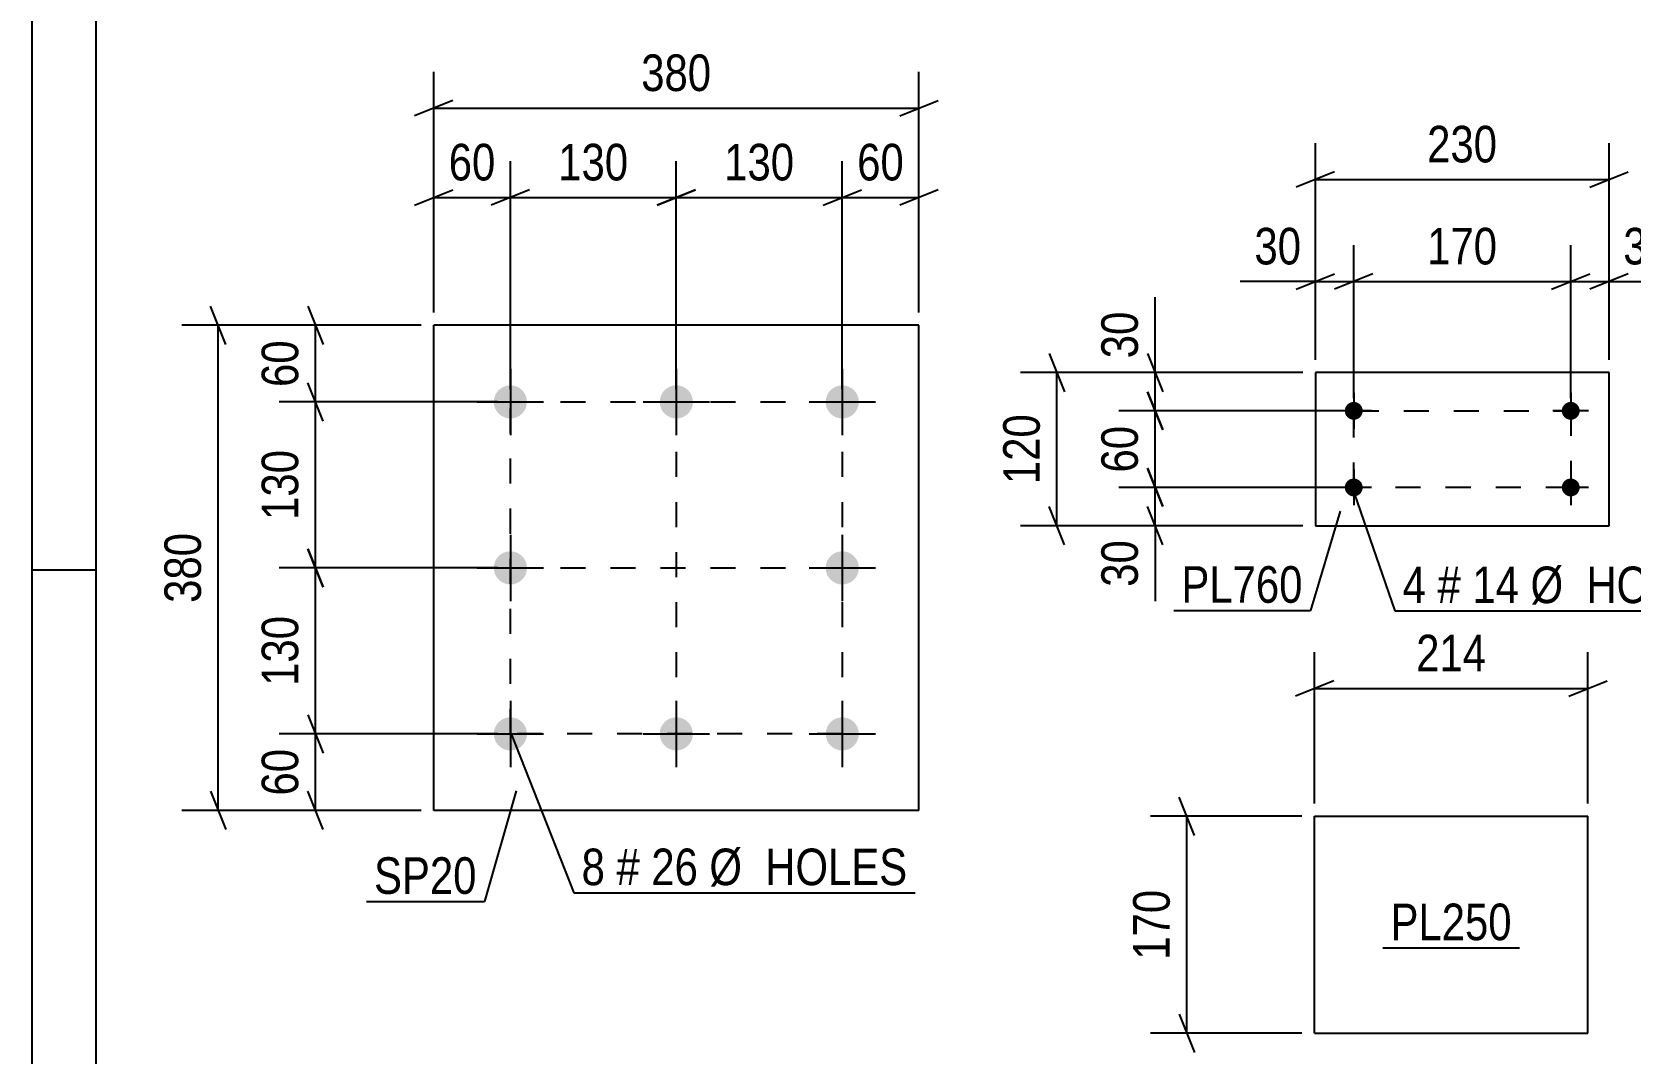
# Model space of a CAD drawing. Header units: millimetres. Extents: x 0 to 420, y 0 to 297.
# Drawn here: x 0 to 125.2, y 111.2 to 191.1 of the extents above; entities that cross this region are included whole.
import ezdxf

# ---------------------------------------------------------------- set-up
doc = ezdxf.new("R2010")
doc.units = ezdxf.units.MM
doc.linetypes.add('DXK_LINE_DOT2', pattern=[3.9198, 1.9599, -1.9599])
doc.styles.add('Arial Narrow', font='ARIALN.TTF', dxfattribs={"height": 0.2})

# ---------------------------------------------------------------- blocks, each defined once
blk = doc.blocks.new('Unknown-318934331-1115')
at = {"color": 5, "linetype": 'Continuous'}
for p, q in [((0, 297), (0, 0)), ((5, 292), (5, 5)), ((5, 149), (0, 149))]:
    blk.add_line(p, q, dxfattribs=at)
blk = doc.blocks.new('Part-318934331-9410 - 9409')
at = {"color": 2, "linetype": 'Continuous'}
for p, q in [((69.48, 168.17), (31.48, 168.17)), ((31.48, 130.17), (31.48, 168.17)), ((69.48, 130.17), (69.48, 168.17)), ((69.48, 130.17), (31.48, 130.17))]:
    blk.add_line(p, q, dxfattribs=at)
blk = doc.blocks.new('Bolt-318934331-9411 - 9409')
at = {"linetype": 'Continuous'}
for points in [[(37.48, 163.47, -1), (37.48, 160.87, -1)], [(50.48, 163.47, -1), (50.48, 160.87, -1)], [(63.48, 163.47, -1), (63.48, 160.87, -1)], [(37.48, 150.47, -1), (37.48, 147.87, -1)], [(63.48, 150.47, -1), (63.48, 147.87, -1)], [(37.48, 137.47, -1), (37.48, 134.87, -1)], [(50.48, 137.47, -1), (50.48, 134.87, -1)], [(63.48, 137.47, -1), (63.48, 134.87, -1)]]:
    blk.add_hatch(color=1, dxfattribs=at).paths.add_polyline_path(points)
at = {"color": 1, "linetype": 'Continuous'}
for p, q in [((37.48, 164.77), (37.48, 159.57)), ((50.48, 164.77), (50.48, 159.57)), ((63.48, 164.77), (63.48, 159.57)), ((34.88, 162.17), (40.08, 162.17)), ((47.88, 162.17), (53.08, 162.17)), ((60.88, 162.17), (66.08, 162.17)), ((37.48, 151.77), (37.48, 146.57)), ((63.48, 151.77), (63.48, 146.57)), ((34.88, 149.17), (40.08, 149.17)), ((60.88, 149.17), (66.08, 149.17)), ((37.48, 138.77), (37.48, 133.57)), ((50.48, 138.77), (50.48, 133.57)), ((63.48, 138.77), (63.48, 133.57)), ((34.88, 136.17), (40.08, 136.17)), ((47.88, 136.17), (53.08, 136.17)), ((60.88, 136.17), (66.08, 136.17))]:
    blk.add_line(p, q, dxfattribs=at)
blk = doc.blocks.new('Part-318934331-9473 - 9472')
at = {"color": 2, "linetype": 'Continuous'}
for p, q in [((100.48, 112.72), (100.48, 129.72)), ((100.48, 129.72), (121.89, 129.72)), ((121.89, 112.72), (121.89, 129.72)), ((100.48, 112.72), (121.89, 112.72))]:
    blk.add_line(p, q, dxfattribs=at)
blk = doc.blocks.new('Bolt-318934331-9489 - 9487')
at = {"linetype": 'Continuous'}
for points in [[(103.55, 160.77, -1), (103.55, 162.17, -1)], [(120.55, 160.77, -1), (120.55, 162.17, -1)], [(103.55, 154.77, -1), (103.55, 156.17, -1)], [(120.55, 154.77, -1), (120.55, 156.17, -1)]]:
    blk.add_hatch(color=1, dxfattribs=at).paths.add_polyline_path(points)
at = {"color": 1, "linetype": 'Continuous'}
for p, q in [((103.55, 162.87), (103.55, 160.07)), ((120.55, 162.87), (120.55, 160.07)), ((104.95, 161.47), (102.15, 161.47)), ((121.95, 161.47), (119.15, 161.47)), ((103.55, 156.87), (103.55, 154.07)), ((120.55, 156.87), (120.55, 154.07)), ((104.95, 155.47), (102.15, 155.47)), ((121.95, 155.47), (119.15, 155.47))]:
    blk.add_line(p, q, dxfattribs=at)
blk = doc.blocks.new('Part-318934331-9488 - 9487')
at = {"color": 2, "linetype": 'Continuous'}
for p, q in [((123.55, 164.47), (100.55, 164.47)), ((100.55, 164.47), (100.55, 152.47)), ((123.55, 152.47), (123.55, 164.47)), ((100.55, 152.47), (123.55, 152.47))]:
    blk.add_line(p, q, dxfattribs=at)
blk = doc.blocks.new('Rectangle-318934331-14182 - 9409')
at = {"color": 1, "linetype": 'DXK_LINE_DOT2'}
blk.add_lwpolyline([(37.48, 162.17), (63.48, 162.17), (63.48, 136.17), (37.48, 136.17), (37.48, 162.17)], close=True, dxfattribs=at)
blk = doc.blocks.new('Rectangle-318934331-14314 - 9487')
at = {"color": 1, "linetype": 'DXK_LINE_DOT2'}
blk.add_lwpolyline([(103.55, 161.47), (120.55, 161.47), (120.55, 155.47), (103.55, 155.47), (103.55, 161.47)], close=True, dxfattribs=at)
blk = doc.blocks.new('Line-318934331-14192 - 9409')
at = {"color": 1, "linetype": 'DXK_LINE_DOT2'}
blk.add_line((50.48, 162.17), (50.48, 136.17), dxfattribs=at)
blk = doc.blocks.new('Line-318934331-14199 - 9409')
at = {"color": 1, "linetype": 'DXK_LINE_DOT2'}
blk.add_line((37.48, 149.17), (63.48, 149.17), dxfattribs=at)
blk = doc.blocks.new('StraightDimension-318934331-9766 - 9409')
at = {"color": 7, "linetype": 'Continuous'}
for p, q in [((63.48, 163.17), (63.48, 181.02)), ((69.48, 169.17), (69.48, 181.02)), ((61.98, 177.57), (64.98, 178.77)), ((63.48, 178.17), (69.48, 178.17)), ((70.98, 178.77), (67.98, 177.57))]:
    blk.add_line(p, q, dxfattribs=at)
at = {"color": 0}
blk.add_wipeout([(68.91, 178.92), (68.91, 183.12), (64.05, 183.12), (64.05, 178.92)], dxfattribs=at)
at = {"color": 3, "style": 'Arial Narrow'}
blk.add_text('60', height=2.863, dxfattribs=at).set_placement((64.65, 179.52))
blk = doc.blocks.new('StraightDimension-318934331-9749 - 9409')
at = {"color": 7, "linetype": 'Continuous'}
for p, q in [((21.61, 137.67), (22.81, 134.67)), ((36.48, 136.17), (19.36, 136.17)), ((22.21, 130.17), (22.21, 136.17)), ((22.81, 128.67), (21.61, 131.67)), ((30.48, 130.17), (19.36, 130.17))]:
    blk.add_line(p, q, dxfattribs=at)
at = {"color": 0}
blk.add_wipeout([(21.46, 135.6), (17.26, 135.6), (17.26, 130.74), (21.46, 130.74)], dxfattribs=at)
at = {"color": 3, "style": 'Arial Narrow'}
blk.add_text('60', height=2.863, rotation=90.0002, dxfattribs=at).set_placement((20.86, 131.34))
blk = doc.blocks.new('StraightDimension-318934331-9747 - 9409')
at = {"color": 7, "linetype": 'Continuous'}
for p, q in [((22.81, 160.67), (21.61, 163.67)), ((36.48, 162.17), (19.36, 162.17)), ((22.21, 149.17), (22.21, 162.17)), ((21.61, 150.67), (22.81, 147.67)), ((36.48, 149.17), (19.36, 149.17))]:
    blk.add_line(p, q, dxfattribs=at)
at = {"color": 0}
blk.add_wipeout([(21.46, 159.02), (17.26, 159.02), (17.26, 152.33), (21.46, 152.33)], dxfattribs=at)
at = {"color": 3, "style": 'Arial Narrow'}
blk.add_text('130', height=2.863, rotation=90.0002, dxfattribs=at).set_placement((20.86, 152.93))
blk = doc.blocks.new('StraightDimension-318934331-9746 - 9409')
at = {"color": 7, "linetype": 'Continuous'}
for p, q in [((21.61, 169.67), (22.81, 166.67)), ((30.48, 168.17), (19.36, 168.17)), ((22.21, 162.17), (22.21, 168.17)), ((22.81, 160.67), (21.61, 163.67)), ((36.48, 162.17), (19.36, 162.17))]:
    blk.add_line(p, q, dxfattribs=at)
at = {"color": 0}
blk.add_wipeout([(21.46, 167.6), (17.26, 167.6), (17.26, 162.74), (21.46, 162.74)], dxfattribs=at)
at = {"color": 3, "style": 'Arial Narrow'}
blk.add_text('60', height=2.863, rotation=90.0002, dxfattribs=at).set_placement((20.86, 163.34))
blk = doc.blocks.new('StraightDimension-318934331-9748 - 9409')
at = {"color": 7, "linetype": 'Continuous'}
for p, q in [((22.81, 147.67), (21.61, 150.67)), ((36.48, 149.17), (19.36, 149.17)), ((22.21, 136.17), (22.21, 149.17)), ((21.61, 137.67), (22.81, 134.67)), ((36.48, 136.17), (19.36, 136.17))]:
    blk.add_line(p, q, dxfattribs=at)
at = {"color": 0}
blk.add_wipeout([(21.46, 146.02), (17.26, 146.02), (17.26, 139.33), (21.46, 139.33)], dxfattribs=at)
at = {"color": 3, "style": 'Arial Narrow'}
blk.add_text('130', height=2.863, rotation=90.0002, dxfattribs=at).set_placement((20.86, 139.93))
blk = doc.blocks.new('StraightDimension-318934331-9762 - 9409')
at = {"color": 7, "linetype": 'Continuous'}
for p, q in [((15.19, 166.67), (13.99, 169.67)), ((30.48, 168.17), (11.74, 168.17)), ((14.59, 130.17), (14.59, 168.17)), ((13.99, 131.67), (15.19, 128.67)), ((30.48, 130.17), (11.74, 130.17))]:
    blk.add_line(p, q, dxfattribs=at)
at = {"color": 0}
blk.add_wipeout([(13.84, 152.52), (9.64, 152.52), (9.64, 145.83), (13.84, 145.83)], dxfattribs=at)
at = {"color": 3, "style": 'Arial Narrow'}
blk.add_text('380', height=2.863, rotation=90.0002, dxfattribs=at).set_placement((13.24, 146.43))
blk = doc.blocks.new('StraightDimension-318934331-9767 - 9409')
at = {"color": 7, "linetype": 'Continuous'}
for p, q in [((50.48, 163.17), (50.48, 181.02)), ((63.48, 163.17), (63.48, 181.02)), ((51.98, 178.77), (48.98, 177.57)), ((50.48, 178.17), (63.48, 178.17)), ((61.98, 177.57), (64.98, 178.77))]:
    blk.add_line(p, q, dxfattribs=at)
at = {"color": 0}
blk.add_wipeout([(60.32, 178.92), (60.32, 183.12), (53.63, 183.12), (53.63, 178.92)], dxfattribs=at)
at = {"color": 3, "style": 'Arial Narrow'}
blk.add_text('130', height=2.863, dxfattribs=at).set_placement((54.23, 179.52))
blk = doc.blocks.new('StraightDimension-318934331-9768 - 9409')
at = {"color": 7, "linetype": 'Continuous'}
for p, q in [((37.48, 163.17), (37.48, 181.02)), ((50.48, 163.17), (50.48, 181.02)), ((38.98, 178.77), (35.98, 177.57)), ((37.48, 178.17), (50.48, 178.17)), ((48.98, 177.57), (51.98, 178.77))]:
    blk.add_line(p, q, dxfattribs=at)
at = {"color": 0}
blk.add_wipeout([(47.32, 178.92), (47.32, 183.12), (40.63, 183.12), (40.63, 178.92)], dxfattribs=at)
at = {"color": 3, "style": 'Arial Narrow'}
blk.add_text('130', height=2.863, dxfattribs=at).set_placement((41.23, 179.52))
blk = doc.blocks.new('StraightDimension-318934331-9769 - 9409')
at = {"color": 7, "linetype": 'Continuous'}
for p, q in [((31.48, 169.17), (31.48, 181.02)), ((37.48, 163.17), (37.48, 181.02)), ((29.98, 177.57), (32.98, 178.77)), ((31.48, 178.17), (37.48, 178.17)), ((38.98, 178.77), (35.98, 177.57))]:
    blk.add_line(p, q, dxfattribs=at)
at = {"color": 0}
blk.add_wipeout([(36.91, 178.92), (36.91, 183.12), (32.05, 183.12), (32.05, 178.92)], dxfattribs=at)
at = {"color": 3, "style": 'Arial Narrow'}
blk.add_text('60', height=2.863, dxfattribs=at).set_placement((32.65, 179.52))
blk = doc.blocks.new('StraightDimension-318934331-9782 - 9409')
at = {"color": 7, "linetype": 'Continuous'}
for p, q in [((31.48, 169.17), (31.48, 188.02)), ((69.48, 169.17), (69.48, 188.02)), ((32.98, 185.77), (29.98, 184.57)), ((67.98, 184.57), (70.98, 185.77)), ((31.48, 185.17), (69.48, 185.17))]:
    blk.add_line(p, q, dxfattribs=at)
at = {"color": 0}
blk.add_wipeout([(53.82, 185.92), (53.82, 190.12), (47.13, 190.12), (47.13, 185.92)], dxfattribs=at)
at = {"color": 3, "style": 'Arial Narrow'}
blk.add_text('380', height=2.863, dxfattribs=at).set_placement((47.73, 186.52))
blk = doc.blocks.new('StraightDimension-318934331-9818 - 9472')
at = {"color": 7, "linetype": 'Continuous'}
for p, q in [((91.08, 128.22), (89.88, 131.22)), ((99.48, 129.72), (87.63, 129.72)), ((90.48, 112.72), (90.48, 129.72)), ((89.88, 114.22), (91.08, 111.22)), ((99.48, 112.72), (87.63, 112.72))]:
    blk.add_line(p, q, dxfattribs=at)
at = {"color": 0}
blk.add_wipeout([(89.73, 124.56), (85.53, 124.56), (85.53, 117.88), (89.73, 117.88)], dxfattribs=at)
at = {"color": 3, "style": 'Arial Narrow'}
blk.add_text('170', height=2.863, rotation=90.0002, dxfattribs=at).set_placement((89.13, 118.48))
blk = doc.blocks.new('StraightDimension-318934331-9822 - 9472')
at = {"color": 7, "linetype": 'Continuous'}
for p, q in [((100.48, 130.72), (100.48, 142.57)), ((121.89, 130.72), (121.89, 142.57)), ((101.98, 140.32), (98.98, 139.12)), ((120.39, 139.12), (123.39, 140.32)), ((100.48, 139.72), (121.89, 139.72))]:
    blk.add_line(p, q, dxfattribs=at)
at = {"color": 0}
blk.add_wipeout([(114.53, 140.47), (114.53, 144.67), (107.84, 144.67), (107.84, 140.47)], dxfattribs=at)
at = {"color": 3, "style": 'Arial Narrow'}
blk.add_text('214', height=2.863, dxfattribs=at).set_placement((108.44, 141.07))
blk = doc.blocks.new('StraightDimension-318934331-9832 - 9487')
at = {"color": 7, "linetype": 'Continuous'}
for p, q in [((87.39, 156.97), (88.59, 153.97)), ((102.55, 155.47), (85.14, 155.47)), ((87.99, 152.47), (87.99, 155.47)), ((88.59, 150.97), (87.39, 153.97)), ((99.55, 152.47), (85.14, 152.47)), ((87.99, 152.47), (87.99, 146.56)), ((87.99, 152.47), (87.99, 146.56))]:
    blk.add_line(p, q, dxfattribs=at)
at = {"color": 0}
blk.add_wipeout([(87.24, 151.94), (83.04, 151.94), (83.04, 147.09), (87.24, 147.09)], dxfattribs=at)
at = {"color": 3, "style": 'Arial Narrow'}
blk.add_text('30', height=2.863, rotation=90.0002, dxfattribs=at).set_placement((86.64, 147.69))
blk = doc.blocks.new('StraightDimension-318934331-9830 - 9487')
at = {"color": 7, "linetype": 'Continuous'}
for p, q in [((87.99, 164.47), (87.99, 170.38)), ((87.99, 164.47), (87.99, 170.38)), ((87.39, 165.97), (88.59, 162.97)), ((99.55, 164.47), (85.14, 164.47)), ((87.99, 161.47), (87.99, 164.47)), ((88.59, 159.97), (87.39, 162.97)), ((102.55, 161.47), (85.14, 161.47))]:
    blk.add_line(p, q, dxfattribs=at)
at = {"color": 0}
blk.add_wipeout([(87.24, 169.85), (83.04, 169.85), (83.04, 164.99), (87.24, 164.99)], dxfattribs=at)
at = {"color": 3, "style": 'Arial Narrow'}
blk.add_text('30', height=2.863, rotation=90.0002, dxfattribs=at).set_placement((86.64, 165.59))
blk = doc.blocks.new('StraightDimension-318934331-9831 - 9487')
at = {"color": 7, "linetype": 'Continuous'}
for p, q in [((87.39, 162.97), (88.59, 159.97)), ((102.55, 161.47), (85.14, 161.47)), ((87.99, 155.47), (87.99, 161.47)), ((88.59, 153.97), (87.39, 156.97)), ((102.55, 155.47), (85.14, 155.47))]:
    blk.add_line(p, q, dxfattribs=at)
at = {"color": 0}
blk.add_wipeout([(87.24, 160.9), (83.04, 160.9), (83.04, 156.04), (87.24, 156.04)], dxfattribs=at)
at = {"color": 3, "style": 'Arial Narrow'}
blk.add_text('60', height=2.863, rotation=90.0002, dxfattribs=at).set_placement((86.64, 156.64))
blk = doc.blocks.new('StraightDimension-318934331-9842 - 9487')
at = {"color": 7, "linetype": 'Continuous'}
for p, q in [((79.7, 165.97), (80.9, 162.97)), ((99.55, 164.47), (77.45, 164.47)), ((80.3, 152.47), (80.3, 164.47)), ((80.9, 150.97), (79.7, 153.97)), ((99.55, 152.47), (77.45, 152.47))]:
    blk.add_line(p, q, dxfattribs=at)
at = {"color": 0}
blk.add_wipeout([(79.55, 161.81), (75.35, 161.81), (75.35, 155.13), (79.55, 155.13)], dxfattribs=at)
at = {"color": 3, "style": 'Arial Narrow'}
blk.add_text('120', height=2.863, rotation=90.0002, dxfattribs=at).set_placement((78.95, 155.73))
blk = doc.blocks.new('StraightDimension-318934331-9846 - 9487')
at = {"color": 7, "linetype": 'Continuous'}
for p, q in [((120.55, 162.47), (120.55, 174.44)), ((123.55, 165.47), (123.55, 174.44)), ((119.05, 170.99), (122.05, 172.19)), ((120.55, 171.59), (123.55, 171.59)), ((125.05, 172.19), (122.05, 170.99)), ((123.55, 171.59), (129.45, 171.59)), ((123.55, 171.59), (129.45, 171.59))]:
    blk.add_line(p, q, dxfattribs=at)
at = {"color": 0}
blk.add_wipeout([(128.93, 172.34), (128.93, 176.54), (124.07, 176.54), (124.07, 172.34)], dxfattribs=at)
at = {"color": 3, "style": 'Arial Narrow'}
blk.add_text('30', height=2.863, dxfattribs=at).set_placement((124.67, 172.94))
blk = doc.blocks.new('StraightDimension-318934331-9847 - 9487')
at = {"color": 7, "linetype": 'Continuous'}
for p, q in [((103.55, 162.47), (103.55, 174.44)), ((120.55, 162.47), (120.55, 174.44)), ((105.05, 172.19), (102.05, 170.99)), ((103.55, 171.59), (120.55, 171.59)), ((119.05, 170.99), (122.05, 172.19))]:
    blk.add_line(p, q, dxfattribs=at)
at = {"color": 0}
blk.add_wipeout([(115.39, 172.34), (115.39, 176.54), (108.7, 176.54), (108.7, 172.34)], dxfattribs=at)
at = {"color": 3, "style": 'Arial Narrow'}
blk.add_text('170', height=2.863, dxfattribs=at).set_placement((109.3, 172.94))
blk = doc.blocks.new('StraightDimension-318934331-9848 - 9487')
at = {"color": 7, "linetype": 'Continuous'}
for p, q in [((100.55, 165.47), (100.55, 174.44)), ((103.55, 162.47), (103.55, 174.44)), ((100.55, 171.59), (94.64, 171.59)), ((100.55, 171.59), (94.64, 171.59)), ((99.05, 170.99), (102.05, 172.19)), ((100.55, 171.59), (103.55, 171.59)), ((105.05, 172.19), (102.05, 170.99))]:
    blk.add_line(p, q, dxfattribs=at)
at = {"color": 0}
blk.add_wipeout([(100.02, 172.34), (100.02, 176.54), (95.17, 176.54), (95.17, 172.34)], dxfattribs=at)
at = {"color": 3, "style": 'Arial Narrow'}
blk.add_text('30', height=2.863, dxfattribs=at).set_placement((95.77, 172.94))
blk = doc.blocks.new('StraightDimension-318934331-9858 - 9487')
at = {"color": 7, "linetype": 'Continuous'}
for p, q in [((100.55, 165.47), (100.55, 182.43)), ((123.55, 165.47), (123.55, 182.43)), ((102.05, 180.18), (99.05, 178.98)), ((100.55, 179.58), (123.55, 179.58)), ((122.05, 178.98), (125.05, 180.18))]:
    blk.add_line(p, q, dxfattribs=at)
at = {"color": 0}
blk.add_wipeout([(115.39, 180.33), (115.39, 184.53), (108.7, 184.53), (108.7, 180.33)], dxfattribs=at)
at = {"color": 3, "style": 'Arial Narrow'}
blk.add_text('230', height=2.863, dxfattribs=at).set_placement((109.3, 180.93))
blk = doc.blocks.new('Mark-318934331-10462 - 9409')
at = {"color": 0}
blk.add_wipeout([(34.84, 123.64), (34.84, 126.64), (26.8, 126.64), (26.8, 123.64)], dxfattribs=at)
blk.add_wipeout([(34.84, 123.64), (34.84, 126.64), (26.8, 126.64), (26.8, 123.64)], dxfattribs=at)
at = {"color": 30, "linetype": 'Continuous'}
for p in [(37.92, 131.7), (26.2, 123.04)]:
    blk.add_line(p, (35.44, 123.04), dxfattribs=at)
at = {"color": 3, "style": 'Arial Narrow'}
blk.add_text('SP20', height=2.863, dxfattribs=at).set_placement((26.8, 123.64))
blk = doc.blocks.new('Mark-318934331-10465 - 9409')
at = {"color": 0}
for points in [[(44.89, 124.32), (44.89, 127.32), (43.06, 127.32), (43.06, 124.32)], [(47.62, 124.32), (47.62, 127.32), (45.79, 127.32), (45.79, 124.32)], [(52.17, 124.32), (52.17, 127.32), (48.52, 127.32), (48.52, 124.32)], [(68.6, 124.32), (68.6, 127.32), (53.07, 127.32), (53.07, 124.32)]]:
    blk.add_wipeout(points, dxfattribs=at)
for points in [[(44.89, 124.32), (44.89, 127.32), (43.06, 127.32), (43.06, 124.32)], [(47.62, 124.32), (47.62, 127.32), (45.79, 127.32), (45.79, 124.32)], [(52.17, 124.32), (52.17, 127.32), (48.52, 127.32), (48.52, 124.32)], [(68.6, 124.32), (68.6, 127.32), (53.07, 127.32), (53.07, 124.32)]]:
    blk.add_wipeout(points, dxfattribs=at)
at = {"color": 7, "linetype": 'Continuous'}
for p, q in [((37.53, 136.17), (42.46, 123.72)), ((42.46, 123.72), (69.2, 123.72))]:
    blk.add_line(p, q, dxfattribs=at)
at = {"color": 3, "style": 'Arial Narrow'}
for s, height, p in [('8', 2.86, (43.06, 124.32)), ('#', 2.86, (45.79, 124.32)), ('26', 2.863, (48.52, 124.32)), ('Ø  HOLES', 2.863, (53.07, 124.32))]:
    blk.add_text(s, height=height, dxfattribs=at).set_placement(p)
blk = doc.blocks.new('Mark-318934331-10478 - 9472')
at = {"color": 0}
blk.add_wipeout([(115.94, 120.01), (115.94, 123.01), (106.43, 123.01), (106.43, 120.01)], dxfattribs=at)
blk.add_wipeout([(115.94, 120.01), (115.94, 123.01), (106.43, 123.01), (106.43, 120.01)], dxfattribs=at)
at = {"color": 30, "linetype": 'Continuous'}
blk.add_line((105.83, 119.41), (116.54, 119.41), dxfattribs=at)
at = {"color": 3, "style": 'Arial Narrow'}
blk.add_text('PL250', height=2.863, dxfattribs=at).set_placement((106.43, 120.01))
blk = doc.blocks.new('Mark-318934331-10484 - 9487')
at = {"color": 0}
blk.add_wipeout([(99.55, 146.44), (99.55, 149.44), (90.05, 149.44), (90.05, 146.44)], dxfattribs=at)
blk.add_wipeout([(99.55, 146.44), (99.55, 149.44), (90.05, 149.44), (90.05, 146.44)], dxfattribs=at)
at = {"color": 30, "linetype": 'Continuous'}
for p in [(102.48, 153.6), (89.45, 145.84)]:
    blk.add_line(p, (100.15, 145.84), dxfattribs=at)
at = {"color": 3, "style": 'Arial Narrow'}
blk.add_text('PL760', height=2.863, dxfattribs=at).set_placement((90.05, 146.44))
blk = doc.blocks.new('Mark-318934331-10487 - 9487')
at = {"color": 0}
for points in [[(109.21, 146.41), (109.21, 149.41), (107.38, 149.41), (107.38, 146.41)], [(111.94, 146.41), (111.94, 149.41), (110.11, 149.41), (110.11, 146.41)], [(116.5, 146.41), (116.5, 149.41), (112.84, 149.41), (112.84, 146.41)], [(132.92, 146.41), (132.92, 149.41), (117.4, 149.41), (117.4, 146.41)]]:
    blk.add_wipeout(points, dxfattribs=at)
for points in [[(109.21, 146.41), (109.21, 149.41), (107.38, 149.41), (107.38, 146.41)], [(111.94, 146.41), (111.94, 149.41), (110.11, 149.41), (110.11, 146.41)], [(116.5, 146.41), (116.5, 149.41), (112.84, 149.41), (112.84, 146.41)], [(132.92, 146.41), (132.92, 149.41), (117.4, 149.41), (117.4, 146.41)]]:
    blk.add_wipeout(points, dxfattribs=at)
at = {"color": 7, "linetype": 'Continuous'}
for p, q in [((103.36, 155.71), (106.78, 145.81)), ((106.78, 145.81), (133.52, 145.81))]:
    blk.add_line(p, q, dxfattribs=at)
at = {"color": 3, "style": 'Arial Narrow'}
for s, height, p in [('4', 2.86, (107.38, 146.41)), ('#', 2.86, (110.11, 146.41)), ('14', 2.863, (112.84, 146.41)), ('Ø  HOLES', 2.863, (117.4, 146.41))]:
    blk.add_text(s, height=height, dxfattribs=at).set_placement(p)

msp = doc.modelspace()

# ---------------------------------------------------------------- block references
for name in ['Unknown-318934331-1115', 'Part-318934331-9410 - 9409', 'Bolt-318934331-9411 - 9409', 'Part-318934331-9488 - 9487', 'Bolt-318934331-9489 - 9487', 'Rectangle-318934331-14182 - 9409', 'Line-318934331-14192 - 9409', 'Rectangle-318934331-14314 - 9487', 'Line-318934331-14199 - 9409', 'Part-318934331-9473 - 9472']:
    msp.add_blockref(name, (0, 0))

# ---------------------------------------------------------------- next in the draw order: block references
for name in ['StraightDimension-318934331-9766 - 9409', 'StraightDimension-318934331-9846 - 9487', 'StraightDimension-318934331-9830 - 9487', 'StraightDimension-318934331-9747 - 9409', 'StraightDimension-318934331-9832 - 9487', 'Mark-318934331-10487 - 9487', 'StraightDimension-318934331-9749 - 9409', 'StraightDimension-318934331-9818 - 9472', 'Mark-318934331-10478 - 9472']:
    msp.add_blockref(name, (0, 0))

# ---------------------------------------------------------------- next in the draw order: block references
for name in ['StraightDimension-318934331-9767 - 9409', 'StraightDimension-318934331-9746 - 9409', 'StraightDimension-318934331-9831 - 9487', 'StraightDimension-318934331-9748 - 9409', 'StraightDimension-318934331-9822 - 9472']:
    msp.add_blockref(name, (0, 0))

# ---------------------------------------------------------------- next in the draw order: block references
for name in ['StraightDimension-318934331-9768 - 9409', 'StraightDimension-318934331-9847 - 9487', 'StraightDimension-318934331-9762 - 9409', 'StraightDimension-318934331-9842 - 9487']:
    msp.add_blockref(name, (0, 0))

# ---------------------------------------------------------------- next in the draw order: block references
for name in ['StraightDimension-318934331-9769 - 9409', 'StraightDimension-318934331-9848 - 9487', 'Mark-318934331-10484 - 9487', 'Mark-318934331-10462 - 9409']:
    msp.add_blockref(name, (0, 0))

# ---------------------------------------------------------------- next in the draw order: block references
for name in ['StraightDimension-318934331-9782 - 9409', 'StraightDimension-318934331-9858 - 9487', 'Mark-318934331-10465 - 9409']:
    msp.add_blockref(name, (0, 0))

doc.saveas('drawing.dxf')
